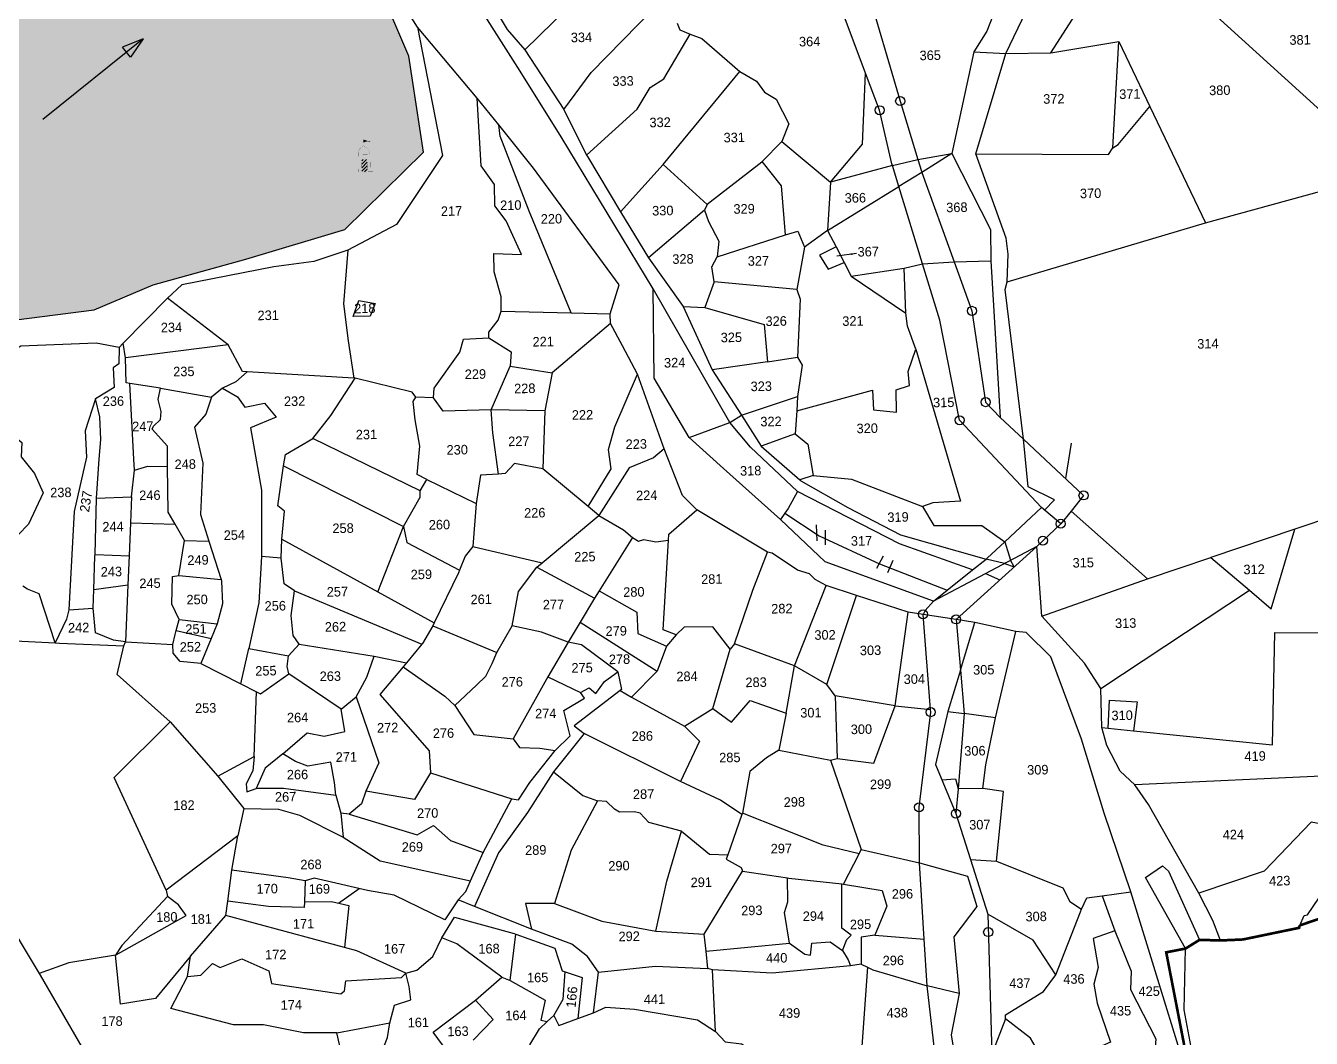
# Model space of a CAD drawing. Header units: metres. Extents: x 286538 to 291003, y 2005547 to 2009330.
# Drawn here: x 287587 to 288605, y 2007980 to 2008782 of the extents above; entities that cross this region are included whole.
import ezdxf
from ezdxf.enums import TextEntityAlignment as Align

# ---------------------------------------------------------------- set-up
doc = ezdxf.new("R2010")
doc.units = ezdxf.units.M
doc.header["$MEASUREMENT"] = 0
doc.linetypes.add('DASHDOT', pattern=[1, 0.5, -0.25, 0, -0.25])
for name, color, linetype in [('011', 3, 'Continuous'), ('OTHERS', 1, 'Continuous'), ('POLY_HATCH', 12, 'Continuous'), ('POLY_PARCEL', 6, 'Continuous'), ('POLY_ROAD', 30, 'Continuous'), ('POLY_WATER', 4, 'Continuous'), ('SYM_ARROW', 1, 'Continuous'), ('SYM_STONE', 1, 'Continuous'), ('SYM_WORSHIP', 1, 'Continuous'), ('TEXT_PARCEL', 7, 'Continuous'), ('V_BOUND_LINE', 7, 'Continuous'), ('V_BOUND_STREAM_LINE', 7, 'DASHDOT')]:
    doc.layers.add(name, color=color, linetype=linetype)
doc.styles.get("Standard").update_dxf_attribs({"font": 'arial.ttf'})
doc.styles.add('TEXT_MAP', font='')
doc.styles.get('TEXT_MAP').set_extended_font_data('Kruti Dev 050')
doc.dimstyles.get("Standard").update_dxf_attribs({"dimtxt": 0.18, "dimasz": 0.18, "dimexe": 0.18, "dimexo": 0.0625, "dimgap": 0.09, "dimtad": 0, "dimtih": 1, "dimtoh": 1, "dimdec": 4, "dimzin": 0, "dimdsep": 46, "dimtxsty": 'Standard', "dimcen": 0.09, "dimadec": 0, "dimazin": 0, "dimtfac": 1, "dimtdec": 4, "dimtofl": 0, "dimtmove": 0, "dimatfit": 3, "dimfxl": 0, "dimtolj": 1, "dimtzin": 0, "dimarcsym": 0})

# ---------------------------------------------------------------- blocks, each defined once
blk = doc.blocks.new('TEMPLE')
at = {"linetype": 'Continuous'}
blk.add_hatch(color=256, dxfattribs=at).paths.add_polyline_path([(0.28, 5.69), (0.6, 5.75), (0.95, 5.71), (1.39, 5.73), (0.49, 5.85), (0.21, 6.01), (-0.14, 6.06), (-0.15, 5.55), (-0.09, 5.55)])
h = blk.add_hatch(dxfattribs=at)
h.set_pattern_fill('ANSI31', color=256, scale=3.6, style=0)
h.set_pattern_definition([(45, (-94.63405, -100.65248), (-0.318198, 0.318198), [])])
h.paths.add_polyline_path([(-0.51, 2.32), (-0.51, 0), (0.49, 0), (0.49, 2.32)])
at = {"linetype": 'Continuous', "const_width": 0.018}
for points in [[(-1.16, 3.28), (-1.16, 3.69), (-0.97, 4.22), (-0.63, 4.55), (-0.33, 4.73), (-0.16, 4.99), (0.05, 4.8), (0.46, 4.5), (0.69, 4.36), (0.88, 4.09), (1.02, 3.76), (1.06, 3.28)], [(-0.16, 4.99), (-0.14, 6.06), (0.21, 6.01), (0.49, 5.85), (1.39, 5.73), (0.95, 5.71), (0.6, 5.75), (0.28, 5.69), (-0.09, 5.55), (-0.15, 5.55)], [(-1.78, 3.28), (1.75, 3.28)], [(-1.16, 0), (-1.16, 3.28)], [(1.06, 0), (1.06, 3.28)], [(-1.78, 0), (1.78, 0)], [(-0.51, 0), (-0.51, 2.32), (0.49, 2.32), (0.49, 0)]]:
    blk.add_lwpolyline(points, dxfattribs=at)
blk = doc.blocks.new('STONE')
blk.add_circle((0, 0), 0.851)
blk = doc.blocks.new('ARROWASPECT')
h = blk.add_hatch(color=256)
h.paths.add_polyline_path([(2.85, -2.85), (3.72, -1.98), (0, 0)])
h.paths.add_polyline_path([(0, 0), (1.98, -3.72), (2.85, -2.85)])
for points in [[(0, 0), (17.15, -17.15)], [(0, 0), (1.98, -3.72)], [(0, 0), (3.72, -1.98)], [(3.72, -1.98), (1.98, -3.72)]]:
    blk.add_lwpolyline(points)
blk = doc.blocks.new('TEXTARROW')
blk.add_leader([(0.04, -0.01), (8.68, -0.01)], dimstyle='Standard', override={"dimtxt": 2.5, "dimasz": 2.5, "dimexe": 1.25, "dimexo": 0.625, "dimgap": 0.625, "dimtad": 1, "dimtih": 0, "dimtoh": 0, "dimzin": 8, "dimcen": 2.5, "dimtofl": 1})
blk = doc.blocks.new('21014')
at = {"layer": 'POLY_HATCH'}
h = blk.add_hatch(dxfattribs=at)
h.set_pattern_fill('ZIGZAG', color=256, scale=42.083306, angle=1.0764, style=0)
h.set_pattern_definition([(1.07642, (286319.4183, 2006131.5226), (5.160663, 5.358307), [5.260413, -5.260413]), (91.07642, (286324.678, 2006131.6214), (-5.358307, 5.160663), [5.260413, -5.260413])])
h.paths.add_polyline_path([(287424.8, 2008358.5), (287438, 2008387.1), (287435.4, 2008430.8), (287497.1, 2008438), (287514.8, 2008457.2), (287546.4, 2008512.8), (287579.2, 2008549.4), (287640.9, 2008557.4), (287687.8, 2008577.2), (287761.2, 2008597.5), (287839.5, 2008620.8), (287901.9, 2008682.1), (287890.2, 2008758.2), (287863.2, 2008821.2), (287826, 2008882.3), (287766.2, 2008912.1), (287695.8, 2008952.9), (287652.5, 2008926.3), (287637.5, 2008905.4), (287621, 2008866.5), (287588.5, 2008814.4), (287556.7, 2008770), (287546.9, 2008740.6), (287520.5, 2008730.7), (287484, 2008659.6), (287481.6, 2008581.9), (287450.1, 2008568.4), (287431, 2008532), (287395.4, 2008508.2), (287362.7, 2008465.5), (287324.6, 2008439), (287301.2, 2008403.4), (287281, 2008382.4), (287235.9, 2008405.6), (287204.7, 2008421.3), (287169.6, 2008411.2), (287118.4, 2008350.2), (287081, 2008328), (287058.7, 2008304), (287060.8, 2008285.2), (287073.1, 2008269.1), (287075.8, 2008221.1), (287087.1, 2008165.5), (287088.3, 2008102.9), (287077.5, 2008038.3), (287073.8, 2008005.6), (287028.4, 2008001.3), (287014.6, 2008000.2), (287018.5, 2007928.5), (287021.4, 2007914.8), (287095.2, 2007917), (287220.1, 2007941.7), (287275.1, 2007942.7), (287302.2, 2007958.7), (287311.9, 2008058.7), (287339.2, 2008066.9), (287369.3, 2008064), (287391.5, 2007982), (287393.8, 2007952.9), (287484.5, 2007969.3), (287556, 2007960.3), (287562.7, 2008013.6), (287539.9, 2008086.2), (287516.5, 2008141.5), (287462.4, 2008138.8), (287423.8, 2008139.8), (287414.7, 2008162.8), (287404, 2008229.5), (287404.6, 2008292.2), (287405.7, 2008320.4)])
at = {"layer": 'OTHERS'}
for points in [[(288337.7, 2008761.5), (288363, 2008760.2)], [(288296.9, 2008593.7), (288322.1, 2008595.3)], [(288144.4, 2008468.2), (288153.6, 2008474)], [(288393.6, 2008398.7), (288401.4, 2008406.8), (288380.6, 2008417.1), (288377, 2008454.8)], [(288414.6, 2008451.8), (288410.2, 2008423.7)], [(288406.5, 2008387.9), (288391.2, 2008400.7)], [(288212.8, 2008387), (288213.4, 2008374.3)], [(288219.8, 2008382.8), (288220, 2008371.2)], [(288265.8, 2008362.3), (288260.5, 2008352.4)], [(288273.4, 2008358.8), (288269.3, 2008349)], [(288361.9, 2008356.5), (288347.3, 2008359.9)], [(288305.6, 2008326.7), (288299, 2008319.1), (288297.4, 2008316.1)]]:
    blk.add_lwpolyline(points, dxfattribs=at)
at = {"layer": 'POLY_HATCH'}
blk.add_lwpolyline([(287579.2, 2008549.4), (287640.9, 2008557.4), (287687.8, 2008577.2), (287761.2, 2008597.5), (287839.5, 2008620.8), (287901.9, 2008682.1), (287890.2, 2008758.2), (287863.2, 2008821.2), (287826, 2008882.3), (287766.2, 2008912.1), (287695.8, 2008952.9), (287652.5, 2008926.3), (287637.5, 2008905.4), (287621, 2008866.5), (287588.5, 2008814.4), (287556.7, 2008770)], dxfattribs=at)
at = {"layer": 'POLY_PARCEL'}
for points in [[(287982.1, 2008763.3), (288049.8, 2008829.7)], [(288398.6, 2008760.9), (288444.9, 2008833)], [(288444.9, 2008833), (288515.8, 2008802.7), (288666.4, 2008666)], [(288012.8, 2008715.9), (288034.7, 2008745.2), (288084.4, 2008796.3)], [(287897.1, 2008781.1), (287916.9, 2008679.6), (287880.5, 2008625), (287841.8, 2008604.5)], [(288102.8, 2008784.4), (288104.7, 2008779.1), (288113.1, 2008775.6)], [(288030.9, 2008679.9), (288071.1, 2008716.3), (288081.3, 2008733.5), (288092, 2008740.2), (288113.1, 2008775.6)], [(288113.1, 2008775.6), (288122.2, 2008772.2), (288152.4, 2008746)], [(288398.6, 2008760.9), (288452.5, 2008769.8)], [(288447.7, 2008685.7), (288452.5, 2008769.8)], [(288452.5, 2008769.8), (288477.1, 2008718.3)], [(288363, 2008760.2), (288398.6, 2008760.9)], [(288091.5, 2008672.5), (288152.4, 2008746)], [(288152.4, 2008746), (288165.6, 2008738.3), (288171.9, 2008729.7), (288181.1, 2008724.1), (288191.2, 2008704.7), (288185.7, 2008690.5)], [(288224, 2008658.5), (288249.4, 2008688.5), (288251.9, 2008744.8)], [(287963.4, 2008556.2), (287963.2, 2008567.5), (287957.7, 2008587.4), (287957.4, 2008601.9), (287979.5, 2008601.2), (287967.2, 2008627.7), (287958.3, 2008639.7), (287958, 2008656.6), (287947.5, 2008671.3), (287944.4, 2008724.9)], [(288447.7, 2008685.7), (288451.9, 2008688.3), (288477.1, 2008718.3)], [(288477.1, 2008718.3), (288521, 2008626.1)], [(288018.8, 2008554.9), (287985.5, 2008635.5), (287962.4, 2008694.8), (287961.4, 2008703.7)], [(288185.7, 2008690.5), (288170.1, 2008674.7)], [(288185.7, 2008690.5), (288224, 2008658.5)], [(288293.3, 2008676.3), (288320.1, 2008681)], [(288320.1, 2008681), (288296.4, 2008666.1)], [(288339.2, 2008680.8), (288444.3, 2008680.3), (288447.7, 2008685.7)], [(288057.8, 2008635), (288091.5, 2008672.5)], [(288091.5, 2008672.5), (288126.5, 2008640.6)], [(288170.1, 2008674.7), (288169.7, 2008674.3), (288126.5, 2008640.6)], [(288188.4, 2008616.6), (288185.3, 2008655.4), (288170.1, 2008674.7)], [(288273.1, 2008671.7), (288224, 2008658.5)], [(288273.1, 2008671.7), (288293.3, 2008676.3)], [(288224, 2008658.5), (288221.8, 2008620.1)], [(288296.4, 2008666.1), (288278.2, 2008655.1)], [(288521, 2008626.1), (288666.4, 2008666)], [(288221.8, 2008620.1), (288278.2, 2008655.1)], [(288124.4, 2008636.2), (288079.9, 2008598.6)], [(288126.5, 2008640.6), (288124.4, 2008636.2)], [(288124.4, 2008636.2), (288127.5, 2008627.2), (288135.8, 2008611.8), (288134.3, 2008599.3)], [(288364, 2008579.6), (288521, 2008626.1)], [(288134.3, 2008599.3), (288188.4, 2008616.6)], [(288188.4, 2008616.6), (288198.3, 2008619.7), (288203.6, 2008606.8)], [(288221.8, 2008620.1), (288203.6, 2008606.8)], [(288221.8, 2008620.1), (288228.6, 2008607.2)], [(288203.6, 2008606.8), (288197.4, 2008573.4)], [(288228.6, 2008607.2), (288215.3, 2008600.5), (288222.4, 2008589.4), (288235, 2008594.7)], [(288228.6, 2008607.2), (288235, 2008594.7)], [(287841.8, 2008604.5), (287815, 2008595.6), (287783.3, 2008591.3), (287710.5, 2008577.2), (287699.1, 2008566.5)], [(287841.8, 2008604.5), (287838.5, 2008562.1), (287842.2, 2008532.7), (287846.7, 2008503.3)], [(288132.1, 2008579.4), (288130.1, 2008591.3), (288134.3, 2008599.3)], [(288322.1, 2008595.3), (288351.1, 2008596.1)], [(288235, 2008594.7), (288240.6, 2008583.9)], [(288240.6, 2008583.9), (288282.5, 2008590.2)], [(288282.5, 2008590.2), (288296.9, 2008593.7)], [(288283.9, 2008554.7), (288282.5, 2008590.2)], [(288132.1, 2008579.4), (288124.5, 2008559.2)], [(288197.4, 2008573.4), (288132.1, 2008579.4)], [(288240.6, 2008583.9), (288283.9, 2008554.7)], [(287699.1, 2008566.5), (287663.9, 2008530.8)], [(287747.1, 2008529.7), (287699.1, 2008566.5)], [(288197.4, 2008573.4), (288200.1, 2008565.8), (288198, 2008519.7)], [(287953.6, 2008535.1), (287953.5, 2008539.5), (287960.8, 2008549), (287963.4, 2008556.2)], [(287963.4, 2008556.2), (288018.8, 2008554.9)], [(288018.8, 2008554.9), (288049.7, 2008554.2)], [(288107.4, 2008559.9), (288124.5, 2008559.2)], [(288124.5, 2008559.2), (288171.5, 2008545.6), (288174.2, 2008516)], [(288291.7, 2008526.1), (288285.2, 2008544.3), (288283.9, 2008554.7)], [(288049.9, 2008546.5), (288003.6, 2008507.4)], [(287909.7, 2008487.6), (287910.3, 2008495.4), (287930.6, 2008523.7), (287933.6, 2008534), (287953.6, 2008535.1)], [(287953.6, 2008535.1), (287971.1, 2008524.1), (287970.5, 2008512.7)], [(287660.7, 2008527.6), (287642.6, 2008530.9), (287583, 2008528.5), (287568.7, 2008520.2)], [(287660.7, 2008527.6), (287660.4, 2008514.6), (287656.1, 2008511.4), (287656.8, 2008495.7), (287642, 2008486.8)], [(287663.9, 2008530.8), (287660.7, 2008527.6)], [(287665.9, 2008519.2), (287663.9, 2008530.8)], [(287747.1, 2008529.7), (287665.9, 2008519.2)], [(287762.1, 2008508.1), (287758.5, 2008508.4), (287747.1, 2008529.7)], [(288197.4, 2008477.3), (288257.5, 2008493.6), (288258.2, 2008478.1), (288276.3, 2008476.3), (288276, 2008494), (288286.8, 2008497.4), (288285.5, 2008508.6), (288291.7, 2008526.1)], [(288291.7, 2008526.1), (288327.2, 2008405.9), (288305.2, 2008404.4), (288296.9, 2008401.6)], [(287669.1, 2008499), (287666.2, 2008499.4), (287665.9, 2008519.2)], [(288174.2, 2008516), (288130.4, 2008509.7)], [(288174.2, 2008516), (288198, 2008519.7)], [(288198, 2008519.7), (288201.8, 2008513.6), (288198.1, 2008488.6)], [(287762.1, 2008508.1), (287753.1, 2008500.2), (287742.6, 2008495.3)], [(287846.7, 2008503.3), (287762.1, 2008508.1)], [(287955.4, 2008478.2), (287970.5, 2008512.7)], [(287970.5, 2008512.7), (288003.6, 2008507.4)], [(288003.6, 2008507.4), (287997.9, 2008477.4)], [(288032.1, 2008401.6), (288050.3, 2008431.3), (288048.4, 2008446.6), (288053.2, 2008464.7), (288071.3, 2008506.4)], [(287672.5, 2008439.1), (287669.1, 2008499)], [(287693.4, 2008495.2), (287669.1, 2008499)], [(287699.1, 2008433.3), (287699, 2008449.4), (287686.9, 2008462.9), (287688, 2008465.3), (287693.5, 2008470.5), (287694.1, 2008476.8), (287691.6, 2008486.2), (287693.4, 2008495.2)], [(287693.4, 2008495.2), (287734, 2008488.1)], [(287742.6, 2008495.3), (287734, 2008488.1)], [(287742.6, 2008495.3), (287754.5, 2008488.5), (287760.2, 2008480.3), (287775.9, 2008483.4), (287785.1, 2008472.2), (287764.8, 2008463.9), (287773.6, 2008414.6), (287773.4, 2008361.9)], [(287814.1, 2008455.4), (287828.3, 2008473.7), (287847.7, 2008503.1)], [(287847.7, 2008503.1), (287846.7, 2008503.3)], [(287895.7, 2008488.1), (287892.9, 2008492), (287847.7, 2008503.1)], [(287549.2, 2008489.8), (287559.8, 2008471.9), (287583.7, 2008452.3), (287583.1, 2008440.9), (287593.6, 2008427.7), (287600.6, 2008412.5), (287588.9, 2008387.5), (287580.8, 2008379.1), (287568.9, 2008383.6)], [(287642, 2008486.8), (287633.9, 2008461.5), (287635, 2008440.7), (287625.2, 2008397.7), (287620.8, 2008319.8)], [(287645, 2008439), (287646.2, 2008454.7), (287645.5, 2008472.7), (287642, 2008486.8)], [(287734, 2008488.1), (287729.5, 2008474.7), (287720.3, 2008464.3), (287727.1, 2008435.8), (287725.1, 2008395.3), (287731.8, 2008374.2)], [(287904.5, 2008422.9), (287896.9, 2008426.9), (287898.9, 2008449.3), (287895.3, 2008470.1), (287893.5, 2008484.6), (287895.7, 2008488.1)], [(287909.7, 2008487.6), (287895.7, 2008488.1)], [(287955.4, 2008478.2), (287917.3, 2008477.1), (287909.7, 2008487.6)], [(288153.6, 2008474), (288198.1, 2008488.6)], [(288198.1, 2008488.6), (288197.4, 2008477.3)], [(287997.9, 2008477.4), (287955.4, 2008478.2)], [(287961.1, 2008427.3), (287956.6, 2008459.8), (287955.4, 2008478.2)], [(287997.9, 2008477.4), (287996.4, 2008431.3)], [(288197.4, 2008477.3), (288196.2, 2008459.1)], [(288112.1, 2008456.3), (288144.4, 2008468.2)], [(287791, 2008433.9), (287792.4, 2008442.8), (287814.1, 2008455.4)], [(287899.1, 2008414.1), (287814.1, 2008455.4)], [(288196.2, 2008459.1), (288169.2, 2008449.3)], [(288196.2, 2008459.1), (288206.2, 2008450.9), (288210.3, 2008426)], [(288092.5, 2008447.3), (288083.9, 2008440), (288064.8, 2008432.2), (288040.7, 2008394.4)], [(287642.7, 2008408.2), (287645, 2008439)], [(287673, 2008430.4), (287672.5, 2008439.1)], [(287673, 2008430.4), (287683.5, 2008433.4), (287699.1, 2008433.3)], [(287705, 2008387.7), (287699.5, 2008397.1), (287699.1, 2008433.3)], [(287789.7, 2008375.6), (287791.6, 2008398), (287786.4, 2008402.2), (287791, 2008433.9)], [(287791, 2008433.9), (287885.9, 2008385.6)], [(287996.4, 2008431.3), (287973.9, 2008435.6), (287966.6, 2008427.6), (287961.1, 2008427.3)], [(287670.6, 2008409.2), (287673, 2008430.4)], [(287899.1, 2008414.1), (287904.5, 2008422.9)], [(287904.5, 2008422.9), (287943.4, 2008404)], [(287961.1, 2008427.3), (287946.9, 2008426.5), (287943.4, 2008404)], [(288032.1, 2008401.6), (287996.4, 2008431.3)], [(288210.3, 2008426), (288199.9, 2008422.6)], [(288210.3, 2008426), (288240.7, 2008423.3), (288296.9, 2008401.6)], [(287885.9, 2008385.6), (287899.2, 2008409), (287899.1, 2008414.1)], [(288197.9, 2008413.5), (288190.5, 2008400), (288187.9, 2008396.2)], [(287641.7, 2008363.5), (287642.7, 2008408.2)], [(287642.7, 2008408.2), (287670.6, 2008409.2)], [(287670.6, 2008409.2), (287669.8, 2008388.7)], [(287943.4, 2008404), (287940.9, 2008369.8)], [(288654.7, 2008404.7), (288591.9, 2008383.6)], [(287995.8, 2008357), (288040.7, 2008394.4)], [(288040.7, 2008394.4), (288032.1, 2008401.6)], [(288040.7, 2008394.4), (288060.2, 2008383), (288067.4, 2008376.9)], [(288095.9, 2008375), (288096.1, 2008379.7), (288118.2, 2008398.9)], [(288187.9, 2008396.2), (288184.5, 2008391.3)], [(288187.9, 2008396.2), (288215.1, 2008378.4), (288263, 2008356.1), (288316.4, 2008335.2)], [(288296.9, 2008401.6), (288305.9, 2008386.6), (288343.9, 2008386.6), (288362.1, 2008373.6)], [(288414.6, 2008398), (288475.2, 2008344.3)], [(287669.8, 2008388.7), (287668.7, 2008362.4)], [(287669.8, 2008388.7), (287705, 2008387.7)], [(287712.6, 2008374.6), (287705, 2008387.7)], [(287865.7, 2008333.9), (287885.9, 2008385.6)], [(287885.9, 2008385.6), (287888.5, 2008373.1), (287930.4, 2008351.2)], [(288591.9, 2008383.6), (288525.3, 2008361.1)], [(288555.9, 2008335.2), (288573, 2008320.6), (288591.9, 2008383.6)], [(287708, 2008347), (287712.6, 2008374.6)], [(287712.6, 2008374.6), (287731.8, 2008374.2)], [(287731.8, 2008374.2), (287741.5, 2008343.7)], [(287789.2, 2008360.7), (287789.7, 2008375.6)], [(287789.7, 2008375.6), (287865.7, 2008333.9)], [(288067.4, 2008376.9), (288040.8, 2008334.9)], [(288067.4, 2008376.9), (288072.1, 2008374.2), (288076.4, 2008375.5), (288085.9, 2008373.7), (288095.9, 2008375)], [(288102, 2008299.9), (288091.7, 2008304), (288095.9, 2008375)], [(288362.1, 2008373.6), (288366.6, 2008359)], [(287640.6, 2008335.9), (287641.6, 2008362.3), (287641.7, 2008363.5)], [(287641.7, 2008363.5), (287668.7, 2008362.4)], [(287668.7, 2008362.4), (287667.7, 2008339.5)], [(287773.4, 2008361.9), (287771.4, 2008325.4), (287763.4, 2008289.1)], [(287789.2, 2008360.7), (287773.4, 2008361.9)], [(287940.9, 2008369.8), (287934.8, 2008362.2), (287930.4, 2008351.2)], [(287940.9, 2008369.8), (287995.8, 2008357)], [(288148.2, 2008292.9), (288162.6, 2008335.4), (288174.1, 2008365.5)], [(288475.2, 2008344.3), (288525.3, 2008361.1)], [(288525.3, 2008361.1), (288555.9, 2008335.2)], [(287799.5, 2008334.9), (287791.5, 2008340.3), (287789.2, 2008360.7)], [(287930.4, 2008351.2), (287929.5, 2008349.1), (287910.3, 2008309.5)], [(287972, 2008307.1), (287977, 2008334.3), (287991.6, 2008353.4)], [(287991.6, 2008353.4), (287995.8, 2008357)], [(287991.6, 2008353.4), (288037.2, 2008329.1)], [(287708.2, 2008312), (287702.5, 2008324.1), (287702.9, 2008346.1), (287708, 2008347)], [(287708, 2008347), (287741.5, 2008343.7)], [(287741.5, 2008343.7), (287741.8, 2008342.5), (287742.6, 2008324.5), (287738.5, 2008308.7)], [(288391.6, 2008314.8), (288475.2, 2008344.3)], [(287541.2, 2008334), (287540.2, 2008317.5), (287557.1, 2008296.2), (287610.2, 2008293.5)], [(287610.2, 2008293.5), (287597.4, 2008332.3), (287588.3, 2008336.1), (287584.4, 2008338.4)], [(287640.1, 2008321), (287640.6, 2008335.9)], [(287640.6, 2008335.9), (287667.7, 2008339.5)], [(287667.7, 2008339.5), (287665.7, 2008294.3)], [(287803.4, 2008292.6), (287798.6, 2008299.5), (287797.1, 2008315.2), (287799.5, 2008334.9)], [(287799.5, 2008334.9), (287900.6, 2008292.5)], [(287865.7, 2008333.9), (287910.3, 2008309.5)], [(288040.8, 2008334.9), (288037.2, 2008329.1)], [(288040.8, 2008334.9), (288070.8, 2008318), (288071.5, 2008301.1), (288094.3, 2008290.9)], [(288195.7, 2008275.3), (288220.8, 2008338.9)], [(288221.1, 2008260.5), (288244.8, 2008331.1)], [(288438.1, 2008257.5), (288555.9, 2008335.2)], [(287620.8, 2008319.8), (287640.1, 2008321)], [(287665.7, 2008294.3), (287656.2, 2008295.7), (287642, 2008301.4), (287640.1, 2008321)], [(288037.2, 2008329.1), (288025.9, 2008310)], [(287620.8, 2008319.8), (287619, 2008312.3), (287610.2, 2008293.5)], [(287706, 2008303.3), (287708.2, 2008312)], [(287708.2, 2008312), (287738.5, 2008308.7)], [(288275.3, 2008243.8), (288285.7, 2008317.8)], [(287703.4, 2008292.3), (287705.2, 2008300.2), (287706, 2008303.3)], [(287706, 2008303.3), (287733.6, 2008297)], [(287738.5, 2008308.7), (287733.6, 2008297)], [(287909.1, 2008307.1), (287901, 2008293), (287900.6, 2008292.5)], [(287910.3, 2008309.5), (287909.1, 2008307.1)], [(287909.1, 2008307.1), (287959.8, 2008286)], [(287959.8, 2008286), (287972, 2008307.1)], [(288016.4, 2008294.1), (287995.3, 2008302), (287972, 2008307.1)], [(288025.9, 2008310), (288016.4, 2008294.1)], [(288025.9, 2008310), (288086.8, 2008271.1)], [(288144.7, 2008288.5), (288131, 2008306.3), (288108.2, 2008305.9), (288102, 2008299.9)], [(288327.1, 2008271.9), (288338.5, 2008309.8)], [(288354.7, 2008234.3), (288371, 2008302.6)], [(288464, 2008223.9), (288574.1, 2008212.8), (288576.1, 2008301.9), (288772.9, 2008300.6)], [(287610.2, 2008293.5), (287613.4, 2008293.3), (287664.5, 2008291.2)], [(287701.1, 2008231), (287659.1, 2008268.5), (287664.5, 2008291.2)], [(287664.5, 2008291.2), (287665.7, 2008294.3)], [(287665.7, 2008294.3), (287703.4, 2008292.3)], [(287725.4, 2008277.2), (287709.2, 2008278.8), (287703.6, 2008285.4), (287703.4, 2008292.3)], [(287733.6, 2008297), (287725.4, 2008277.2)], [(287795, 2008283.4), (287803.4, 2008292.6)], [(287803.4, 2008292.6), (287862.7, 2008283)], [(287900.6, 2008292.5), (287888.3, 2008277.7)], [(288016.4, 2008294.1), (288000.3, 2008266.8)], [(288055.6, 2008270.6), (288026.9, 2008292), (288016.4, 2008294.1)], [(288094.3, 2008290.9), (288086.8, 2008271.1)], [(288102, 2008299.9), (288094.3, 2008290.9)], [(288148.2, 2008292.9), (288144.7, 2008288.5)], [(288195.7, 2008275.3), (288148.2, 2008292.9)], [(287757.2, 2008261.1), (287763.4, 2008289.1)], [(287763.4, 2008289.1), (287795, 2008283.4)], [(287795.1, 2008269), (287793.8, 2008274.9), (287795, 2008283.4)], [(287848.5, 2008250.8), (287856.9, 2008266.3), (287862.7, 2008283)], [(287862.7, 2008283), (287888.3, 2008277.7)], [(287926.7, 2008244), (287943.8, 2008260.1), (287951.1, 2008267.3), (287956.1, 2008277.2), (287959.8, 2008286)], [(288131, 2008241.5), (288144.7, 2008288.5)], [(287725.4, 2008277.2), (287757.2, 2008261.1)], [(287885.7, 2008274.7), (287867.2, 2008252.7), (287906.2, 2008208.2), (287907.3, 2008190.6)], [(287888.3, 2008277.7), (287885.7, 2008274.7)], [(287885.7, 2008274.7), (287918.7, 2008251.3), (287926.7, 2008244)], [(288086.8, 2008271.1), (288066.4, 2008250.5)], [(288188.9, 2008237.9), (288195.7, 2008275.3)], [(288221.1, 2008260.5), (288195.7, 2008275.3)], [(288327.1, 2008271.9), (288317.1, 2008239.1), (288307.3, 2008197.3), (288323.4, 2008158.4)], [(287757.2, 2008261.1), (287769.5, 2008254.9)], [(287769.5, 2008254.9), (287772.6, 2008253.3), (287795.1, 2008269)], [(287836.5, 2008241.1), (287795.1, 2008269)], [(288000.3, 2008266.8), (287972.8, 2008217.7)], [(288000.3, 2008266.8), (288026, 2008254.4)], [(288227.9, 2008251.6), (288221.1, 2008260.5)], [(287767.6, 2008203.7), (287769.5, 2008254.9)], [(287836.5, 2008241.1), (287848.5, 2008250.8)], [(287848.5, 2008250.8), (287866.4, 2008198.5), (287856.1, 2008176.2)], [(288057.5, 2008255.8), (288066.4, 2008250.5)], [(288066.4, 2008250.5), (288108.5, 2008227.7)], [(288227.9, 2008251.6), (288229.3, 2008202.1)], [(288275.3, 2008243.8), (288227.9, 2008251.6)], [(287790.4, 2008205.7), (287809.7, 2008222.2), (287823.2, 2008219.7), (287839.6, 2008223.5), (287836.5, 2008241.1)], [(287926.7, 2008244), (287941.7, 2008221.1), (287972.8, 2008217.7)], [(288108.5, 2008227.7), (288131, 2008241.5)], [(288131, 2008241.5), (288145.8, 2008230.8), (288160.4, 2008248), (288188.9, 2008237.9)], [(288229.3, 2008202.1), (288258.4, 2008198.3), (288275.3, 2008243.8)], [(288275.3, 2008243.8), (288303.4, 2008240.8)], [(288317.1, 2008239.1), (288330.1, 2008237.6)], [(288444, 2008226), (288445.2, 2008248.2), (288467.1, 2008247), (288464, 2008223.9)], [(287698.1, 2008097.7), (287656.8, 2008186.9), (287701.1, 2008231)], [(287701.1, 2008231), (287738.9, 2008188.1)], [(288188.9, 2008237.9), (288183.2, 2008208.7)], [(288354.7, 2008234.3), (288330.1, 2008237.6)], [(288344.8, 2008178.3), (288347.1, 2008197.1), (288354.7, 2008234.3)], [(288105.4, 2008183.7), (288029, 2008221.8)], [(288108.5, 2008227.7), (288120.5, 2008215.8), (288105.4, 2008183.7)], [(288439.1, 2008226.5), (288444, 2008226)], [(288444, 2008226), (288464, 2008223.9)], [(287972.8, 2008217.7), (287977.7, 2008210.7), (287993.8, 2008210.3), (288006, 2008208.4)], [(288183.2, 2008208.7), (288173.4, 2008202.6), (288160.3, 2008191.8), (288154.3, 2008158.8)], [(288183.2, 2008208.7), (288224.2, 2008200.8)], [(287738.9, 2008188.1), (287767.6, 2008203.7)], [(287767.6, 2008203.7), (287766.7, 2008192.3), (287761.4, 2008182), (287761.9, 2008175.7), (287769.2, 2008178.2)], [(287790.4, 2008205.7), (287776.5, 2008194.4), (287769.2, 2008178.2)], [(287832.3, 2008173.1), (287831.3, 2008182.9), (287828.3, 2008199), (287810.2, 2008195.9), (287800.3, 2008199.6), (287790.4, 2008205.7)], [(288224.2, 2008200.8), (288229.3, 2008202.1)], [(288224.2, 2008200.8), (288248.3, 2008129.9)], [(287738.9, 2008188.1), (287759.4, 2008162.5)], [(287907.3, 2008190.6), (287894.7, 2008169.5), (287856.1, 2008176.2)], [(287907.3, 2008190.6), (287971.8, 2008170.1)], [(288004.8, 2008191.5), (288027.9, 2008172.7), (288039.6, 2008168.4)], [(288618.1, 2008148.9), (288627.7, 2008172.7), (288624.2, 2008188.6), (288465.2, 2008181.2)], [(287506, 2008183.8), (287597.5, 2008031.8)], [(287769.2, 2008178.2), (287770.5, 2008178.6), (287790.9, 2008178.6), (287832.3, 2008173.1)], [(288153.8, 2008157.6), (288137.1, 2008169), (288105.4, 2008183.7)], [(288312.4, 2008185.1), (288323.2, 2008185.8), (288325.1, 2008177.9)], [(288344.8, 2008178.3), (288325.1, 2008177.9)], [(288355.5, 2008120.8), (288361, 2008176), (288344.8, 2008178.3)], [(287832.3, 2008173.1), (287836.4, 2008158.6)], [(287856.1, 2008176.2), (287852.7, 2008166), (287843, 2008157.9)], [(288039.6, 2008168.4), (288018.8, 2008129.4), (288005.6, 2008087.1)], [(288106.1, 2008144.4), (288080.3, 2008151.4), (288073.4, 2008158.8), (288068.9, 2008159.8), (288056.9, 2008159.5), (288053.1, 2008161.9), (288046.8, 2008167.9), (288039.6, 2008168.4)], [(287759.4, 2008162.5), (287754.7, 2008140.8)], [(287759.4, 2008162.5), (287787, 2008161.8), (287803.6, 2008157), (287838.1, 2008139.6)], [(287836.4, 2008158.6), (287838.1, 2008139.6)], [(287843, 2008157.9), (287836.4, 2008158.6)], [(287843, 2008157.9), (287896.8, 2008141.6), (287909.6, 2008149), (287923.2, 2008137), (287949, 2008127.6)], [(288153.8, 2008157.6), (288142.7, 2008125.6)], [(288154.3, 2008158.8), (288153.8, 2008157.6)], [(288246.7, 2008126.6), (288218.4, 2008133.3), (288154.3, 2008158.8)], [(288618.1, 2008148.9), (288609.1, 2008150.8), (288604.9, 2008151.5), (288567.5, 2008112.7), (288515.8, 2008095.4)], [(287754.7, 2008140.8), (287698.1, 2008097.7)], [(287750.1, 2008113.6), (287754.7, 2008140.8)], [(287838.1, 2008139.6), (287867.6, 2008120.9), (287939, 2008105)], [(288085.7, 2008065.3), (288094.6, 2008104.8), (288106.1, 2008144.4)], [(288106.1, 2008144.4), (288128.4, 2008126.3), (288142.7, 2008125.6)], [(288246.7, 2008126.6), (288248.3, 2008129.9)], [(288248.3, 2008129.9), (288294.7, 2008119.4)], [(288595.7, 2008069.8), (288599.2, 2008077.6), (288601.8, 2008078.2), (288610.8, 2008091.5), (288613, 2008099.9), (288627.3, 2008123), (288631.7, 2008128.7)], [(288142.7, 2008125.6), (288141.6, 2008122.4), (288153.5, 2008115.6), (288154.3, 2008112.8)], [(288234.3, 2008102.5), (288246.7, 2008126.6)], [(288294.7, 2008119.4), (288332.6, 2008108.7), (288340.1, 2008084.8), (288321.7, 2008060.9), (288326.1, 2008015.8), (288300.7, 2008021.9)], [(288335, 2008121.9), (288355.5, 2008120.8)], [(288355.5, 2008120.8), (288408.2, 2008099.5), (288413.6, 2008088.8), (288423, 2008082.6)], [(287746.8, 2008089.1), (287750.1, 2008113.6)], [(287808.1, 2008105.2), (287794.7, 2008107.4), (287750.1, 2008113.6)], [(287929.3, 2008090.1), (287918.6, 2008074.2), (287878.5, 2008093.9), (287857.4, 2008097.5), (287815.1, 2008107.3), (287808.1, 2008105.2)], [(288124.2, 2008062.8), (288154.3, 2008112.8)], [(288154.3, 2008112.8), (288190, 2008107.4)], [(288191.6, 2008055.8), (288187.6, 2008080.1), (288190.2, 2008088.4), (288190, 2008107.4)], [(288190, 2008107.4), (288191, 2008107.2), (288233.2, 2008102.7)], [(287698.1, 2008097.7), (287699, 2008092.6)], [(287808.1, 2008105.2), (287807.5, 2008088.4)], [(287834.6, 2008087.4), (287850.8, 2008099.1)], [(288233.7, 2008049.9), (288237.1, 2008058.6), (288240.6, 2008062.2), (288233, 2008067.6), (288233.2, 2008102.7)], [(288233.2, 2008102.7), (288234.3, 2008102.5)], [(288234.3, 2008102.5), (288265.1, 2008097.6), (288268.8, 2008085.1), (288259.1, 2008062.2)], [(287657.8, 2008046.3), (287713.9, 2008077.6), (287707.8, 2008086.1), (287699, 2008092.6)], [(287699, 2008092.6), (287662.8, 2008053.8), (287657.8, 2008046.3)], [(287745.3, 2008077.8), (287746.8, 2008089.1)], [(287807.5, 2008088.4), (287807.3, 2008084), (287779, 2008084.7), (287746.8, 2008089.1)], [(287807.5, 2008088.4), (287828.9, 2008088.7), (287842.7, 2008085.5), (287839.2, 2008052.3)], [(287942.3, 2008084.9), (287929.3, 2008090.1)], [(288005.6, 2008087.1), (287982.7, 2008087.3), (287987.2, 2008066.8)], [(288005.6, 2008087.1), (288043.1, 2008073.1), (288085.7, 2008065.3)], [(288423, 2008082.6), (288427.1, 2008091.6), (288439.4, 2008093.3)], [(288439.4, 2008093.3), (288461.9, 2008096.3)], [(288439.4, 2008093.3), (288449.4, 2008065.5)], [(287717.2, 2008045.5), (287745.3, 2008077.8)], [(287839.2, 2008052.3), (287745.3, 2008077.8)], [(287916.4, 2008060), (287926.3, 2008076.3), (287973.7, 2008063.4), (287975, 2008062.9)], [(287987.2, 2008066.8), (287942.3, 2008084.9)], [(288402.5, 2008030.6), (288384.6, 2008058.2), (288348.6, 2008078.8)], [(288402.5, 2008030.6), (288422.1, 2008080.6), (288423, 2008082.6)], [(288040.4, 2008032.7), (288031.6, 2008045.3), (288019.2, 2008054.9), (287987.2, 2008066.8)], [(287887.8, 2008031.9), (287896.4, 2008034.5), (287909.2, 2008045.3), (287916.4, 2008060)], [(287963.8, 2008028.8), (287928.2, 2008055.2), (287916.4, 2008060)], [(287970.4, 2008026.1), (287975, 2008062.9)], [(287975, 2008062.9), (288005.7, 2008051.8), (288011.6, 2008033.9), (288014, 2008033.1)], [(288085.7, 2008065.3), (288124.2, 2008062.8)], [(288125.6, 2008049.4), (288124.2, 2008062.8)], [(288125.6, 2008049.4), (288191.6, 2008055.8)], [(288191.6, 2008055.8), (288203.9, 2008047), (288208.3, 2008046.3), (288209.3, 2008055.7), (288223.8, 2008056.8), (288233.7, 2008049.9)], [(288259.1, 2008062.2), (288248.5, 2008060.4), (288248.5, 2008039.2)], [(288259.1, 2008062.2), (288298.4, 2008059)], [(288449.4, 2008065.5), (288432.1, 2008059.5), (288436, 2008036.5), (288432.7, 2008023.4), (288435.2, 2008008.2), (288445.8, 2007977.4), (288429.8, 2007970.2), (288419, 2007968.2), (288407.8, 2007961)], [(288449.4, 2008065.5), (288462.2, 2008033.5), (288461.6, 2008019.1), (288481.9, 2007979.9), (288480.5, 2007962.5)], [(287657.8, 2008046.3), (287621, 2008040.2), (287597.5, 2008031.8)], [(287717.2, 2008045.5), (287689.5, 2008012), (287661.7, 2008007.5), (287657.8, 2008046.3)], [(287714.9, 2008029.5), (287717.2, 2008045.5)], [(287887.8, 2008031.9), (287848.9, 2008049.7), (287839.2, 2008052.3)], [(288127.1, 2008035.7), (288125.6, 2008049.4)], [(288233.7, 2008049.9), (288238.2, 2008042.5), (288239.9, 2008037.8)], [(287714.9, 2008029.5), (287725.5, 2008030.5), (287734.7, 2008039.7), (287740.7, 2008036.6), (287757.9, 2008043.3), (287779.3, 2008033.8), (287781.4, 2008023.7), (287836.2, 2008015.7), (287839.3, 2008018.1), (287840.3, 2008025.9), (287884.3, 2008028.7), (287887.8, 2008031.9)], [(288040.4, 2008032.7), (288085.2, 2008037.6), (288127.1, 2008035.7)], [(288130.6, 2008034.6), (288127.1, 2008035.7)], [(288239.9, 2008037.8), (288177.9, 2008032), (288130.6, 2008034.6)], [(288248.5, 2008039.2), (288239.9, 2008037.8)], [(288253.5, 2008036.7), (288248.2, 2007963.2)], [(288248.5, 2008039.2), (288253.5, 2008036.7)], [(288253.5, 2008036.7), (288257.6, 2008034.6), (288300.7, 2008021.9)], [(287597.5, 2008031.8), (287598.3, 2008030.5), (287634.1, 2007968.5), (287765, 2007968.6)], [(287833.1, 2007984.8), (287806.7, 2007984.7), (287775.2, 2007991.2), (287751.2, 2007991.1), (287701.8, 2008004), (287714.9, 2008029.5)], [(287875.2, 2007992.8), (287878.8, 2008006.6), (287891.7, 2008010.8), (287890.4, 2008021.4), (287887.8, 2008031.9)], [(287943, 2008010.6), (287963.8, 2008028.8)], [(287963.8, 2008028.8), (287970.4, 2008026.1)], [(287970.4, 2008026.1), (287998.2, 2008010.7), (287994.8, 2007994.8), (287999.6, 2007993.7)], [(288005.1, 2007998.5), (288012.3, 2008011.3), (288014, 2008033.1)], [(288014, 2008033.1), (288027.4, 2008028.7), (288024.1, 2007996)], [(288036.4, 2008000.6), (288040.4, 2008032.7)], [(288133, 2007985.8), (288130.6, 2008034.6)], [(288362.7, 2007995.9), (288362.6, 2007999), (288392.8, 2008017.4), (288402.5, 2008030.6)], [(288326.1, 2008015.8), (288319.6, 2007983.1), (288322.3, 2007967), (288336.1, 2007965.3), (288338.4, 2007931.3)], [(287927.1, 2007961.2), (287909.4, 2007985.2), (287943, 2008010.6)], [(287943, 2008010.6), (287956.9, 2007995.4), (287941.2, 2007978.9)], [(288036.4, 2008000.6), (288046.2, 2008005), (288069, 2008003.5), (288118.7, 2007995), (288133, 2007985.8)], [(287999.6, 2007993.7), (288005.1, 2007998.5)], [(288005.1, 2007998.5), (288009, 2007990.6), (288024.1, 2007996)], [(288024.1, 2007996), (288036.4, 2008000.6)], [(288362.7, 2007995.9), (288351.9, 2007967.8)], [(288407.8, 2007961), (288394, 2007974.3), (288386.2, 2007974.1), (288382.6, 2007980.6), (288362.7, 2007995.9)], [(287797.3, 2007964.1), (287831.5, 2007964), (287836.5, 2007969.6), (287833.1, 2007984.8)], [(287833.1, 2007984.8), (287875.2, 2007992.8)], [(287850.2, 2007940), (287851.7, 2007963.4), (287868.4, 2007968.8), (287873.3, 2007981.1), (287875.2, 2007992.8)], [(287985.9, 2007975.2), (287993.6, 2007988), (287999.6, 2007993.7)], [(288133, 2007985.8), (288140.6, 2007977.7), (288153.6, 2007976), (288161.2, 2007971), (288164.8, 2007965.6)]]:
    blk.add_lwpolyline(points, dxfattribs=at)
blk.add_lwpolyline([(287850.6, 2008564.7), (287863.6, 2008562.2), (287859.5, 2008552.3), (287846.1, 2008552)], close=True, dxfattribs=at)
at = {"layer": 'POLY_ROAD'}
for points in [[(288363, 2008760.2), (288414.5, 2008867.6)], [(288364, 2008819.5), (288348, 2008778), (288337.7, 2008761.5), (288320.1, 2008681)], [(287949, 2008811.2), (287968.1, 2008779.3), (287982.1, 2008763.3)], [(287982.1, 2008763.3), (288012.8, 2008715.9)], [(288339.2, 2008680.8), (288363, 2008760.2)], [(288012.8, 2008715.9), (288030.9, 2008679.9)], [(288030.9, 2008679.9), (288031.6, 2008678.6), (288057.8, 2008635)], [(288320.1, 2008681), (288350.9, 2008620.9), (288351.1, 2008596.1)], [(288364, 2008579.6), (288364.9, 2008601.5), (288363.3, 2008614), (288339.2, 2008680.8)], [(288057.8, 2008635), (288079.9, 2008598.6)], [(288079.9, 2008598.6), (288107.4, 2008559.9)], [(288351.1, 2008596.1), (288358.6, 2008472.1)], [(288377, 2008454.9), (288362.4, 2008573.4), (288364, 2008579.6)], [(288144.4, 2008468.2), (288083.6, 2008573.9)], [(288107.4, 2008559.9), (288130.4, 2008509.7)], [(288130.4, 2008509.7), (288153.6, 2008474)], [(288153.6, 2008474), (288169.2, 2008449.3)], [(288197.9, 2008413.5), (288160.7, 2008448.6), (288144.4, 2008468.2)], [(288169.2, 2008449.3), (288199.9, 2008422.6)], [(288199.9, 2008422.6), (288200.5, 2008422), (288237.9, 2008400.8), (288279.6, 2008379.2), (288347.3, 2008359.9)], [(288336.5, 2008351.3), (288278.7, 2008371.9), (288197.9, 2008413.5)], [(288361.9, 2008356.5), (288369.6, 2008353.9), (288366.6, 2008359)], [(288347, 2008348.6), (288358.1, 2008343.4)], [(288026, 2008254.4), (288033, 2008258), (288038.2, 2008253.4), (288045.1, 2008263), (288055.6, 2008270.6)], [(288055.6, 2008270.6), (288058.6, 2008256.6), (288057.5, 2008255.8)], [(288006, 2008208.4), (288018, 2008220), (288012.9, 2008240), (288029.2, 2008249.7), (288026, 2008254.4)], [(288057.5, 2008255.8), (288021, 2008228), (288029, 2008221.8)], [(288029, 2008221.8), (288004.8, 2008191.5)], [(287971.8, 2008170.1), (287976.9, 2008169.4), (287986.1, 2008182.9), (288006, 2008208.4)], [(288004.8, 2008191.5), (287984.2, 2008159.3), (287961.2, 2008127.4), (287942.3, 2008084.9)], [(287949, 2008127.6), (287971.8, 2008170.1)], [(287939, 2008105), (287949, 2008127.6)], [(287929.3, 2008090.1), (287935.4, 2008096.7), (287939, 2008105)]]:
    blk.add_lwpolyline(points, dxfattribs=at)
at = {"layer": 'POLY_WATER'}
for points in [[(287897.1, 2008781.1), (287862.7, 2008835.7), (287831, 2008895.3)], [(288083.6, 2008573.9), (288010.8, 2008694.3), (287978.3, 2008746.2), (287880.9, 2008899.6)], [(288251.9, 2008744.8), (288223.8, 2008819.7), (288246.9, 2008832.5), (288252, 2008815.2)], [(288252, 2008815.2), (288279.3, 2008722.6), (288293.3, 2008676.3)], [(287944.4, 2008724.9), (287897.1, 2008781.1)], [(288273.1, 2008671.7), (288272.7, 2008673), (288263, 2008715.4), (288251.9, 2008744.8)], [(287961.4, 2008703.7), (287944.4, 2008724.9)], [(288049.7, 2008554.2), (288056.7, 2008577.2), (287988.8, 2008669.4), (287961.4, 2008703.7)], [(288278.2, 2008655.1), (288273.1, 2008671.7)], [(288293.3, 2008676.3), (288296.1, 2008667), (288296.4, 2008666.1)], [(288296.4, 2008666.1), (288322.1, 2008595.3)], [(288296.9, 2008593.7), (288278.2, 2008655.1)], [(288322.1, 2008595.3), (288336.1, 2008556.5), (288347, 2008484.2), (288358.6, 2008472.1)], [(288362.1, 2008373.6), (288391.2, 2008400.7), (288326.4, 2008469.9), (288310.6, 2008549), (288296.9, 2008593.7)], [(288112.1, 2008456.3), (288084.6, 2008503.2), (288083.6, 2008573.9)], [(288049.9, 2008546.5), (288049.7, 2008554.2)], [(288071.3, 2008506.4), (288059.5, 2008528.7), (288049.9, 2008546.5)], [(288092.5, 2008447.3), (288071.3, 2008506.4)], [(288358.6, 2008472.1), (288377, 2008454.9)], [(288184.5, 2008391.3), (288139.3, 2008431.7), (288112.1, 2008456.3)], [(288377, 2008454.9), (288424.5, 2008410.3), (288414.6, 2008398)], [(288118.2, 2008398.9), (288106.8, 2008410.2), (288092.5, 2008447.3)], [(288174.1, 2008365.5), (288118.2, 2008398.9)], [(288414.6, 2008398), (288406.5, 2008387.9), (288387.4, 2008370)], [(288305.6, 2008326.7), (288219.8, 2008357.7), (288184.5, 2008391.3)], [(288347.3, 2008359.9), (288348.2, 2008360.7), (288362.1, 2008373.6)], [(288220.8, 2008338.9), (288211.9, 2008343.7), (288207.5, 2008348.2), (288198.1, 2008351.1), (288177.8, 2008364.6), (288174.1, 2008365.5)], [(288387.4, 2008370), (288305.6, 2008326.7)], [(288387.4, 2008370), (288323.6, 2008312.1)], [(288391.6, 2008314.8), (288387.4, 2008370)], [(288316.4, 2008335.2), (288336.5, 2008351.3)], [(288336.5, 2008351.3), (288347.3, 2008359.9)], [(288244.8, 2008331.1), (288220.8, 2008338.9)], [(288285.7, 2008317.8), (288244.8, 2008331.1)], [(288305.6, 2008326.7), (288316.4, 2008335.2)], [(288297.4, 2008316.1), (288285.7, 2008317.8)], [(288303.4, 2008240.8), (288297.4, 2008316.1)], [(288323.6, 2008312.1), (288297.4, 2008316.1)], [(288323.6, 2008312.1), (288327.1, 2008271.9)], [(288338.5, 2008309.8), (288323.6, 2008312.1)], [(288438.1, 2008257.5), (288425.3, 2008277.6), (288391.6, 2008314.8)], [(288371, 2008302.6), (288338.5, 2008309.8)], [(288461.9, 2008096.3), (288440.9, 2008158.6), (288422.8, 2008217.2), (288398.7, 2008282.5), (288379.2, 2008301.9), (288371, 2008302.6)], [(288327.1, 2008271.9), (288330.1, 2008237.6)], [(288439.1, 2008226.5), (288438.1, 2008257.5)], [(288294.7, 2008119.4), (288294.3, 2008163.4), (288303.5, 2008238.7), (288303.4, 2008240.8)], [(288330.1, 2008237.6), (288325.1, 2008177.9)], [(288465.2, 2008181.2), (288453.6, 2008192.1), (288442.9, 2008212.2), (288439.1, 2008226.5)], [(288325.1, 2008177.9), (288323.4, 2008158.4), (288335, 2008121.9)], [(288515.8, 2008095.4), (288475.9, 2008165.5), (288465.2, 2008181.2)], [(288298.4, 2008059), (288294.7, 2008119.4)], [(288335, 2008121.9), (288348.6, 2008078.8)], [(288505.3, 2008051.5), (288473.7, 2008107.7), (288487.1, 2008117.1), (288491.9, 2008112.8), (288516.4, 2008058.4)], [(288502.7, 2007964.5), (288461.9, 2008096.3)], [(288532.9, 2008057.9), (288527, 2008073.7), (288515.8, 2008095.4)], [(288348.6, 2008078.8), (288351.9, 2007967.8)], [(288300.7, 2008021.9), (288298.4, 2008059)], [(288509.7, 2007973.3), (288504.3, 2008003), (288505.3, 2008051.5)], [(288307.4, 2007964.8), (288300.7, 2008021.9)]]:
    blk.add_lwpolyline(points, dxfattribs=at)
at = {"layer": 'V_BOUND_LINE', "const_width": 2.1}
for points in [[(288595.7, 2008069.8), (288706.2, 2008107.6)], [(288532.9, 2008057.9), (288550.8, 2008058.7), (288595.2, 2008067.9), (288595.7, 2008069.8)]]:
    blk.add_lwpolyline(points, dxfattribs=at)
at = {"layer": 'V_BOUND_STREAM_LINE', "const_width": 2.1}
for points in [[(288505.3, 2008051.5), (288516.4, 2008058.4)], [(288516.4, 2008058.4), (288532.9, 2008057.9)], [(288452, 2007175.8), (288432.5, 2007230.1), (288440.3, 2007275.2), (288454.9, 2007313.3), (288496.8, 2007351), (288544.7, 2007452.9), (288513.5, 2007508.2), (288515.2, 2007620.7), (288515.6, 2007680.9), (288549.2, 2007700.2), (288545.6, 2007715.9), (288503.3, 2007745.8), (288493.9, 2007786.7), (288498.7, 2007814.6), (288546.3, 2007855.7), (288532.7, 2007892.2), (288514.7, 2007955.6), (288504.8, 2007972.1), (288490, 2008048.5), (288505.3, 2008051.5)]]:
    blk.add_lwpolyline(points, dxfattribs=at)
at = {"layer": 'SYM_ARROW'}
for name, p, xscale, yscale, zscale, rotation in [('ARROWASPECT', (287679.8, 2008772), 4.208330594364701, 4.208330594364701, 4.208330594364701, 263.8400371156653), ('TEXTARROW', (288244.8, 2008602), 1.81605707753452, 1.81605707753452, 1.81605707753452, 187.7823951254218)]:
    blk.add_blockref(name, p, dxfattribs=dict(at, xscale=xscale, yscale=yscale, zscale=zscale, rotation=rotation))
at = {"layer": 'SYM_STONE', "xscale": 4.208330594364702, "yscale": 4.208330594364702, "zscale": 4.208330594364702, "rotation": 1.076418191904476}
for p in [(288263, 2008715.4), (288279.3, 2008722.6), (288336.1, 2008556.5), (288347, 2008484.2), (288326.4, 2008469.9), (288424.5, 2008410.3), (288406.5, 2008387.9), (288392.3, 2008374.6), (288297.4, 2008316.1), (288323.6, 2008312.1), (288303.5, 2008238.7), (288294.3, 2008163.4), (288323.4, 2008158.4), (288349, 2008064.5)]:
    blk.add_blockref('STONE', p, dxfattribs=at)
at = {"layer": 'SYM_WORSHIP', "xscale": 4.208330594364702, "yscale": 4.208330594364702, "zscale": 4.208330594364702, "rotation": 1.076418191904476}
blk.add_blockref('TEMPLE', (287855.2, 2008666.5), dxfattribs=at)
at = {"layer": 'TEXT_PARCEL', "style": 'TEXT_MAP'}
for s, rotation, p in [('334', 1.0764, (288026.9, 2008773.1)), ('364', 1.0764, (288207.6, 2008769.8)), ('381', 1.0764, (288596, 2008771.1)), ('365', 1.0764, (288303.1, 2008758.9)), ('333', 1.0764, (288059.8, 2008738.5)), ('372', 1.0764, (288401, 2008724.4)), ('371', 1.0764, (288461.2, 2008728.2)), ('380', 1.0764, (288532.4, 2008731.2)), ('332', 1.0764, (288089.2, 2008705.8)), ('331', 1.0764, (288147.9, 2008693.8)), ('366', 1.0764, (288243.8, 2008646)), ('370', 1.0764, (288430.1, 2008649.6)), ('217', 1.0764, (287924, 2008635.6)), ('210', 1.0764, (287970.9, 2008640.2)), ('330', 1.0764, (288091.3, 2008635.9)), ('329', 1.0764, (288155.7, 2008637.3)), ('368', 1.0764, (288324.2, 2008638.5)), ('220', 1.0764, (288003.1, 2008629.4)), ('367', 1.0764, (288254, 2008603.4)), ('328', 1.0764, (288107.3, 2008597.6)), ('327', 1.0764, (288167, 2008596.1)), ('231', 1.0764, (287778.8, 2008553)), ('218', 1.0764, (287855.3, 2008558.5)), ('234', 1.0764, (287702.2, 2008543.4)), ('326', 1.0764, (288181.1, 2008548.4)), ('321', 1.0764, (288241.9, 2008548.5)), ('221', 1.0764, (287996.6, 2008532.2)), ('325', 1.0764, (288145.6, 2008535.5)), ('314', 1.0764, (288523, 2008530.5)), ('324', 1.0764, (288100.7, 2008515.5)), ('235', 1.0764, (287712, 2008508.5)), ('229', 1.0764, (287942.9, 2008506.4)), ('228', 1.0764, (287982, 2008495.1)), ('323', 1.0764, (288169.3, 2008496.8)), ('236', 1.0764, (287656.2, 2008485)), ('232', 1.0764, (287799.7, 2008485)), ('315', 1.0764, (288313.8, 2008484)), ('222', 1.0764, (288027.7, 2008474.2)), ('247', 1.0764, (287679.5, 2008465.1)), ('322', 1.0764, (288177, 2008468.9)), ('320', 1.0764, (288253.2, 2008463.5)), ('231', 1.0764, (287856.6, 2008458.6)), ('227', 1.0764, (287977.3, 2008453.3)), ('223', 1.0764, (288070.3, 2008451)), ('230', 1.0764, (287928.5, 2008446.5)), ('248', 1.0764, (287713.1, 2008435.1)), ('318', 1.0764, (288160.9, 2008429.9)), ('238', 1.0764, (287614.6, 2008412.7)), ('237', 81.5218, (287634.4, 2008405.6)), ('246', 1.0764, (287685.1, 2008410.5)), ('224', 1.0764, (288078.6, 2008410.5)), ('226', 1.0764, (287989.9, 2008396.6)), ('319', 1.0764, (288277.6, 2008393.2)), ('244', 1.0764, (287655.9, 2008385.7)), ('254', 1.0764, (287752, 2008379)), ('258', 1.0764, (287838.1, 2008384.4)), ('260', 1.0764, (287914.4, 2008387.2)), ('317', 1.0764, (288248.7, 2008374.4)), ('249', 1.0764, (287723.2, 2008359.2)), ('225', 1.0764, (288029.6, 2008361.8)), ('243', 1.0764, (287654.6, 2008350)), ('259', 1.0764, (287900.1, 2008347.8)), ('315', 1.0764, (288424.3, 2008357.1)), ('312', 1.0764, (288559.6, 2008351.8)), ('245', 1.0764, (287685.2, 2008340.8)), ('281', 1.0764, (288130.1, 2008344.1)), ('250', 1.0764, (287722.5, 2008327.9)), ('257', 1.0764, (287833.6, 2008334.1)), ('261', 1.0764, (287947.5, 2008328.1)), ('280', 1.0764, (288068.4, 2008333.9)), ('256', 1.0764, (287784.4, 2008322.9)), ('277', 1.0764, (288004.7, 2008324)), ('282', 1.0764, (288185.6, 2008320.7)), ('262', 1.0764, (287832.1, 2008306.3)), ('313', 1.0764, (288457.9, 2008309.2)), ('242', 1.0764, (287628.7, 2008305.7)), ('251', 1.0764, (287721.6, 2008304.6)), ('279', 1.0764, (288054.4, 2008303)), ('302', 1.0764, (288219.8, 2008299.9)), ('252', 1.0764, (287717.2, 2008290.4)), ('303', 1.0764, (288255.8, 2008287.7)), ('278', 1.0764, (288057, 2008280.6)), ('255', 1.0764, (287777, 2008271.5)), ('263', 1.0764, (287828, 2008267.2)), ('275', 1.0764, (288027.4, 2008273.9)), ('284', 1.0764, (288110.5, 2008267.1)), ('305', 1.0764, (288345.5, 2008272.3)), ('276', 1.0764, (287972.1, 2008262.7)), ('283', 1.0764, (288165.2, 2008262.4)), ('304', 1.0764, (288290.5, 2008264.9)), ('253', 1.0764, (287729.3, 2008242)), ('274', 1.0764, (287998.6, 2008237.7)), ('301', 1.0764, (288208.6, 2008238.3)), ('310', 1.0764, (288455.1, 2008236.2)), ('264', 1.0764, (287802.1, 2008234.5)), ('272', 1.0764, (287873.4, 2008226.5)), ('300', 1.0764, (288248.6, 2008225.2)), ('276', 1.0764, (287917.6, 2008222.1)), ('286', 1.0764, (288075.1, 2008219.8)), ('306', 1.0764, (288338.5, 2008208.1)), ('271', 1.0764, (287840.7, 2008203.3)), ('285', 1.0764, (288144.4, 2008202.8)), ('419', 1.0764, (288560.4, 2008203.9)), ('266', 1.0764, (287802, 2008189.3)), ('309', 1.0764, (288388.3, 2008193.1)), ('299', 1.0764, (288263.8, 2008181.6)), ('182', 1.0764, (287712.1, 2008165)), ('267', 1.0764, (287792.6, 2008171.7)), ('287', 1.0764, (288076.1, 2008173.8)), ('298', 1.0764, (288195.5, 2008167.6)), ('270', 1.0764, (287905.1, 2008158.8)), ('307', 1.0764, (288342.4, 2008149.6)), ('424', 1.0764, (288543.2, 2008141.8)), ('269', 1.0764, (287893, 2008132)), ('289', 1.0764, (287990.7, 2008129.5)), ('297', 1.0764, (288185.2, 2008130.7)), ('268', 1.0764, (287812.7, 2008118.1)), ('290', 1.0764, (288056.6, 2008117.1)), ('291', 1.0764, (288121.8, 2008104)), ('423', 1.0764, (288579.9, 2008105.2)), ('170', 1.0764, (287778, 2008098.9)), ('169', 1.0764, (287819.3, 2008098.7)), ('296', 1.0764, (288281.1, 2008094.8)), ('180', 1.0764, (287698.5, 2008076.5)), ('181', 1.0764, (287725.8, 2008074.9)), ('293', 1.0764, (288161.8, 2008081.7)), ('294', 1.0764, (288210.6, 2008077.2)), ('308', 1.0764, (288387, 2008076.9)), ('171', 1.0764, (287806.8, 2008071.1)), ('295', 1.0764, (288247.9, 2008070.7)), ('292', 1.0764, (288064.7, 2008061.2)), ('172', 1.0764, (287784.8, 2008046.8)), ('167', 1.0764, (287878.9, 2008051.3)), ('168', 1.0764, (287953.7, 2008051.4)), ('440', 1.0764, (288181.5, 2008044.1)), ('296', 1.0764, (288273.9, 2008042.1)), ('165', 1.0764, (287992.2, 2008028.6)), ('437', 1.0764, (288374.1, 2008024.1)), ('436', 1.0764, (288416.9, 2008027.4)), ('166', 84.9574, (288019.2, 2008013.1)), ('441', 1.0764, (288084.7, 2008011.4)), ('425', 1.0764, (288476.5, 2008017.7)), ('174', 1.0764, (287797.1, 2008006.9)), ('435', 1.0764, (288453.8, 2008002.2)), ('178', 1.0764, (287655.1, 2007994)), ('161', 1.0764, (287897.7, 2007993)), ('164', 1.0764, (287975, 2007998.6)), ('439', 1.0764, (288191.7, 2008000.4)), ('438', 1.0764, (288277, 2008000.7)), ('163', 1.0764, (287929.1, 2007986))]:
    blk.add_text(s, height=7.57, rotation=rotation, dxfattribs=at).set_placement(p, align=Align.MIDDLE)

msp = doc.modelspace()

# ---------------------------------------------------------------- block references
at = {"layer": '011'}
msp.add_blockref('21014', (0, 0), dxfattribs=at)

doc.saveas('drawing.dxf')
